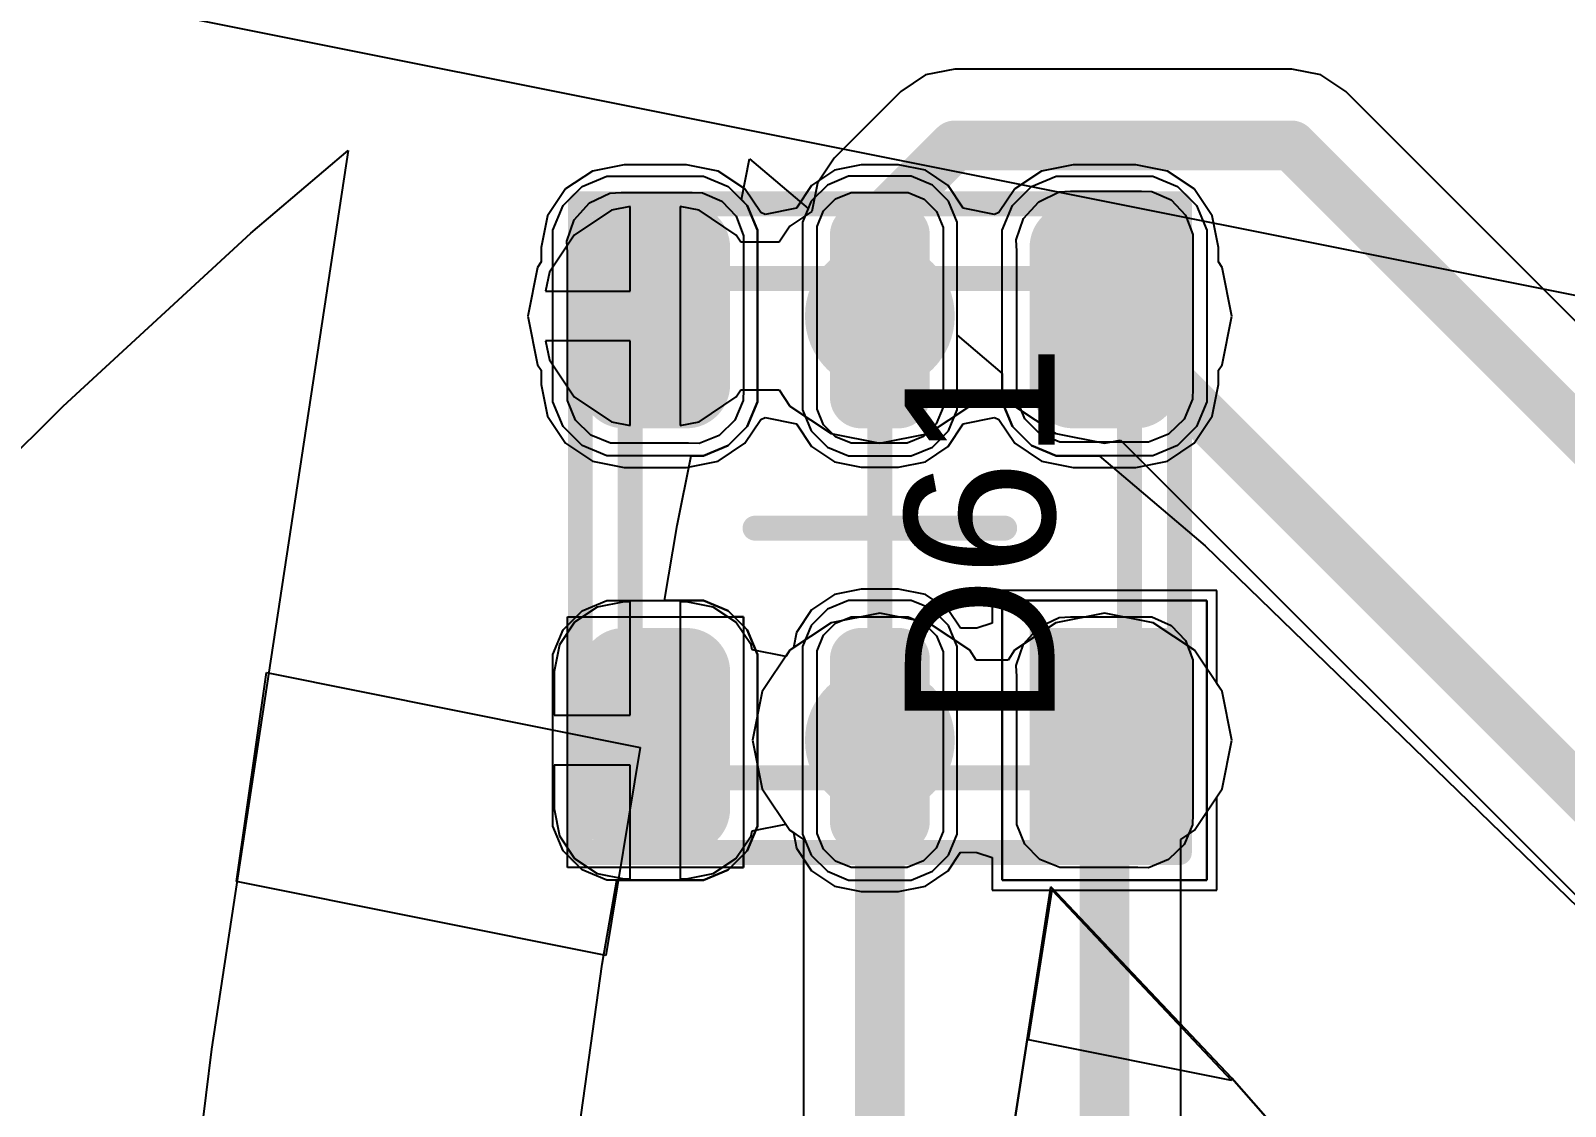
# Model space of a CAD drawing. Header units: inches. Extents: x -27 to 142, y -1 to 42.
# Drawn here: x 75.1 to 81.25, y 31.85 to 36.16 of the extents above; entities that cross this region are included whole.
import ezdxf

# ---------------------------------------------------------------- set-up
doc = ezdxf.new("R2010")
doc.units = ezdxf.units.IN
for name, color, linetype in [('Bottom Layer', 5, 'Continuous'), ('Mechanical 13', 56, 'Continuous'), ('Mechanical 15', 56, 'Continuous'), ('Top Layer', 1, 'Continuous'), ('Top Overlay', 2, 'Continuous'), ('Top Paste', 8, 'Continuous'), ('Top Solder', 216, 'Continuous'), ('Via Holes', 16, 'Continuous')]:
    doc.layers.add(name, color=color, linetype=linetype)
doc.styles.add('Arial', font='', dxfattribs={"height": 0.2})
doc.styles.get('Arial').set_extended_font_data('Arial')

# ---------------------------------------------------------------- blocks, each defined once
blk = doc.blocks.new('APA_RGB_LED_2020_833')
at = {"layer": 'Top Layer'}
h = blk.add_hatch(color=1, dxfattribs=at)
edge = h.paths.add_edge_path()
edge.add_arc((-1.125, 1.025), 0.125, 90, 180)
edge.add_line((-1.25, 1.025), (-1.25, 0.775))
edge.add_arc((-1.125, 0.775), 0.125, 180, 270)
edge.add_line((-1.125, 0.65), (-0.575, 0.65))
edge.add_arc((-0.575, 0.775), 0.125, 270, 360)
edge.add_line((-0.45, 0.775), (-0.45, 1.025))
edge.add_arc((-0.575, 1.025), 0.125, 0, 90)
edge.add_line((-0.575, 1.15), (-1.125, 1.15))
h = blk.add_hatch(color=1, dxfattribs=at)
edge = h.paths.add_edge_path()
edge.add_arc((0.575, 1.025), 0.125, 90, 180)
edge.add_line((0.45, 1.025), (0.45, 0.775))
edge.add_arc((0.575, 0.775), 0.125, 180, 270)
edge.add_line((0.575, 0.65), (1.125, 0.65))
edge.add_arc((1.125, 0.775), 0.125, 270, 360)
edge.add_line((1.25, 0.775), (1.25, 1.025))
edge.add_arc((1.125, 1.025), 0.125, 0, 90)
edge.add_line((1.125, 1.15), (0.575, 1.15))
h = blk.add_hatch(color=1, dxfattribs=at)
edge = h.paths.add_edge_path()
edge.add_arc((-1.175, 0.075), 0.075, 90, 180)
edge.add_line((-1.25, 0.075), (-1.25, -0.075))
edge.add_arc((-1.175, -0.075), 0.075, 180, 270)
edge.add_line((-1.175, -0.15), (-0.525, -0.15))
edge.add_arc((-0.525, -0.075), 0.075, 270, 360)
edge.add_line((-0.45, -0.075), (-0.45, 0.075))
edge.add_arc((-0.525, 0.075), 0.075, 0, 90)
edge.add_line((-0.525, 0.15), (-1.175, 0.15))
h = blk.add_hatch(color=1, dxfattribs=at)
edge = h.paths.add_edge_path()
edge.add_arc((0.525, 0.075), 0.075, 90, 180)
edge.add_line((0.45, 0.075), (0.45, -0.075))
edge.add_arc((0.525, -0.075), 0.075, 180, 270)
edge.add_line((0.525, -0.15), (1.175, -0.15))
edge.add_arc((1.175, -0.075), 0.075, 270, 360)
edge.add_line((1.25, -0.075), (1.25, 0.075))
edge.add_arc((1.175, 0.075), 0.075, 0, 90)
edge.add_line((1.175, 0.15), (0.525, 0.15))
blk.add_hatch(color=1, dxfattribs=at).paths.add_polyline_path([(-1.25, -0.65), (-0.45, -0.65), (-0.45, -1.15), (-1.25, -1.15)])
h = blk.add_hatch(color=1, dxfattribs=at)
edge = h.paths.add_edge_path()
edge.add_arc((0.575, -0.775), 0.125, 90, 180)
edge.add_line((0.45, -0.775), (0.45, -1.025))
edge.add_arc((0.575, -1.025), 0.125, 180, 270)
edge.add_line((0.575, -1.15), (1.125, -1.15))
edge.add_arc((1.125, -1.025), 0.125, 270, 360)
edge.add_line((1.25, -1.025), (1.25, -0.775))
edge.add_arc((1.125, -0.775), 0.125, 0, 90)
edge.add_line((1.125, -0.65), (0.575, -0.65))
at = {"layer": 'Top Paste'}
h = blk.add_hatch(color=8, dxfattribs=at)
edge = h.paths.add_edge_path()
edge.add_arc((-1.125, 1.025), 0.125, 90, 180)
edge.add_line((-1.25, 1.025), (-1.25, 0.775))
edge.add_arc((-1.125, 0.775), 0.125, 180, 270)
edge.add_line((-1.125, 0.65), (-0.575, 0.65))
edge.add_arc((-0.575, 0.775), 0.125, 270, 360)
edge.add_line((-0.45, 0.775), (-0.45, 1.025))
edge.add_arc((-0.575, 1.025), 0.125, 0, 90)
edge.add_line((-0.575, 1.15), (-1.125, 1.15))
h = blk.add_hatch(color=8, dxfattribs=at)
edge = h.paths.add_edge_path()
edge.add_arc((0.575, 1.025), 0.125, 90, 180)
edge.add_line((0.45, 1.025), (0.45, 0.775))
edge.add_arc((0.575, 0.775), 0.125, 180, 270)
edge.add_line((0.575, 0.65), (1.125, 0.65))
edge.add_arc((1.125, 0.775), 0.125, 270, 360)
edge.add_line((1.25, 0.775), (1.25, 1.025))
edge.add_arc((1.125, 1.025), 0.125, 0, 90)
edge.add_line((1.125, 1.15), (0.575, 1.15))
h = blk.add_hatch(color=8, dxfattribs=at)
edge = h.paths.add_edge_path()
edge.add_arc((-1.175, 0.075), 0.075, 90, 180)
edge.add_line((-1.25, 0.075), (-1.25, -0.075))
edge.add_arc((-1.175, -0.075), 0.075, 180, 270)
edge.add_line((-1.175, -0.15), (-0.525, -0.15))
edge.add_arc((-0.525, -0.075), 0.075, 270, 360)
edge.add_line((-0.45, -0.075), (-0.45, 0.075))
edge.add_arc((-0.525, 0.075), 0.075, 0, 90)
edge.add_line((-0.525, 0.15), (-1.175, 0.15))
h = blk.add_hatch(color=8, dxfattribs=at)
edge = h.paths.add_edge_path()
edge.add_arc((0.525, 0.075), 0.075, 90, 180)
edge.add_line((0.45, 0.075), (0.45, -0.075))
edge.add_arc((0.525, -0.075), 0.075, 180, 270)
edge.add_line((0.525, -0.15), (1.175, -0.15))
edge.add_arc((1.175, -0.075), 0.075, 270, 360)
edge.add_line((1.25, -0.075), (1.25, 0.075))
edge.add_arc((1.175, 0.075), 0.075, 0, 90)
edge.add_line((1.175, 0.15), (0.525, 0.15))
blk.add_hatch(color=8, dxfattribs=at).paths.add_polyline_path([(-1.25, -0.65), (-0.45, -0.65), (-0.45, -1.15), (-1.25, -1.15)])
h = blk.add_hatch(color=8, dxfattribs=at)
edge = h.paths.add_edge_path()
edge.add_arc((0.575, -0.775), 0.125, 90, 180)
edge.add_line((0.45, -0.775), (0.45, -1.025))
edge.add_arc((0.575, -1.025), 0.125, 180, 270)
edge.add_line((0.575, -1.15), (1.125, -1.15))
edge.add_arc((1.125, -1.025), 0.125, 270, 360)
edge.add_line((1.25, -1.025), (1.25, -0.775))
edge.add_arc((1.125, -0.775), 0.125, 0, 90)
edge.add_line((1.125, -0.65), (0.575, -0.65))
at = {"layer": 'Top Solder'}
h = blk.add_hatch(color=216, dxfattribs=at)
edge = h.paths.add_edge_path()
edge.add_arc((-1.125, 1.025), 0.175, 90, 180)
edge.add_line((-1.3, 1.025), (-1.3, 0.775))
edge.add_arc((-1.125, 0.775), 0.175, 180, 270)
edge.add_line((-1.125, 0.6), (-0.575, 0.6))
edge.add_arc((-0.575, 0.775), 0.175, 270, 360)
edge.add_line((-0.4, 0.775), (-0.4, 1.025))
edge.add_arc((-0.575, 1.025), 0.175, 0, 90)
edge.add_line((-0.575, 1.2), (-1.125, 1.2))
h = blk.add_hatch(color=216, dxfattribs=at)
edge = h.paths.add_edge_path()
edge.add_arc((0.575, 1.025), 0.175, 90, 180)
edge.add_line((0.4, 1.025), (0.4, 0.775))
edge.add_arc((0.575, 0.775), 0.175, 180, 270)
edge.add_line((0.575, 0.6), (1.125, 0.6))
edge.add_arc((1.125, 0.775), 0.175, 270, 360)
edge.add_line((1.3, 0.775), (1.3, 1.025))
edge.add_arc((1.125, 1.025), 0.175, 0, 90)
edge.add_line((1.125, 1.2), (0.575, 1.2))
h = blk.add_hatch(color=216, dxfattribs=at)
edge = h.paths.add_edge_path()
edge.add_arc((-1.175, 0.075), 0.125, 90, 180)
edge.add_line((-1.3, 0.075), (-1.3, -0.075))
edge.add_arc((-1.175, -0.075), 0.125, 180, 270)
edge.add_line((-1.175, -0.2), (-0.525, -0.2))
edge.add_arc((-0.525, -0.075), 0.125, 270, 360)
edge.add_line((-0.4, -0.075), (-0.4, 0.075))
edge.add_arc((-0.525, 0.075), 0.125, 0, 90)
edge.add_line((-0.525, 0.2), (-1.175, 0.2))
h = blk.add_hatch(color=216, dxfattribs=at)
edge = h.paths.add_edge_path()
edge.add_arc((0.525, 0.075), 0.125, 90, 180)
edge.add_line((0.4, 0.075), (0.4, -0.075))
edge.add_arc((0.525, -0.075), 0.125, 180, 270)
edge.add_line((0.525, -0.2), (1.175, -0.2))
edge.add_arc((1.175, -0.075), 0.125, 270, 360)
edge.add_line((1.3, -0.075), (1.3, 0.075))
edge.add_arc((1.175, 0.075), 0.125, 0, 90)
edge.add_line((1.175, 0.2), (0.525, 0.2))
blk.add_hatch(color=216, dxfattribs=at).paths.add_polyline_path([(-1.3, -0.6), (-0.4, -0.6), (-0.4, -1.2), (-1.3, -1.2)])
h = blk.add_hatch(color=216, dxfattribs=at)
edge = h.paths.add_edge_path()
edge.add_arc((0.575, -0.775), 0.175, 90, 180)
edge.add_line((0.4, -0.775), (0.4, -1.025))
edge.add_arc((0.575, -1.025), 0.175, 180, 270)
edge.add_line((0.575, -1.2), (1.125, -1.2))
edge.add_arc((1.125, -1.025), 0.175, 270, 360)
edge.add_line((1.3, -1.025), (1.3, -0.775))
edge.add_arc((1.125, -0.775), 0.175, 0, 90)
edge.add_line((1.125, -0.6), (0.575, -0.6))
at = {"layer": 'Mechanical 13'}
for points in [[(-1, 1, 0.1, 0.1, 0), (1, 1, 0.1, 0.1, 0)], [(-1, 1, 0.1, 0.1, 0), (-1, -1, 0.1, 0.1, 0)], [(1, 1, 0.1, 0.1, 0), (1, -1, 0.1, 0.1, 0)], [(-1, -1, 0.1, 0.1, 0), (1, -1, 0.1, 0.1, 0)]]:
    blk.add_lwpolyline(points, format="xyseb", dxfattribs=at)
for points in [[(-1.025, 1, 0.05, 0.05, 1), (-0.975, 1, 0.05, 0.05, 1)], [(-1.025, 1, 0.05, 0.05, 1), (-0.975, 1, 0.05, 0.05, 1)], [(0.975, 1, 0.05, 0.05, 1), (1.025, 1, 0.05, 0.05, 1)], [(0.975, 1, 0.05, 0.05, 1), (1.025, 1, 0.05, 0.05, 1)], [(-1.025, -1, 0.05, 0.05, 1), (-0.975, -1, 0.05, 0.05, 1)], [(-1.025, -1, 0.05, 0.05, 1), (-0.975, -1, 0.05, 0.05, 1)], [(0.975, -1, 0.05, 0.05, 1), (1.025, -1, 0.05, 0.05, 1)], [(0.975, -1, 0.05, 0.05, 1), (1.025, -1, 0.05, 0.05, 1)]]:
    blk.add_lwpolyline(points, format="xyseb", close=True, dxfattribs=at)
at = {"layer": 'Mechanical 15'}
for points in [[(-1.3, 1.2, 0.1, 0.1, 0), (-1.3, -1.2, 0.1, 0.1, 0)], [(-1.3, 1.2, 0.1, 0.1, 0), (1.3, 1.2, 0.1, 0.1, 0)], [(1.3, 1.2, 0.1, 0.1, 0), (1.3, -1.2, 0.1, 0.1, 0)], [(0, 0.5, 0.1, 0.1, 0), (0, -0.5, 0.1, 0.1, 0)], [(-0.5, 0, 0.1, 0.1, 0), (0.5, 0, 0.1, 0.1, 0)], [(-1.3, -1.2, 0.1, 0.1, 0), (1.3, -1.2, 0.1, 0.1, 0)]]:
    blk.add_lwpolyline(points, format="xyseb", dxfattribs=at)
for points in [[(-1.325, 1.2, 0.05, 0.05, 1), (-1.275, 1.2, 0.05, 0.05, 1)], [(-1.325, 1.2, 0.05, 0.05, 1), (-1.275, 1.2, 0.05, 0.05, 1)], [(1.275, 1.2, 0.05, 0.05, 1), (1.325, 1.2, 0.05, 0.05, 1)], [(1.275, 1.2, 0.05, 0.05, 1), (1.325, 1.2, 0.05, 0.05, 1)], [(-0.025, 0.5, 0.05, 0.05, 1), (0.025, 0.5, 0.05, 0.05, 1)], [(-0.525, 0, 0.05, 0.05, 1), (-0.475, 0, 0.05, 0.05, 1)], [(0.475, 0, 0.05, 0.05, 1), (0.525, 0, 0.05, 0.05, 1)], [(-0.025, -0.5, 0.05, 0.05, 1), (0.025, -0.5, 0.05, 0.05, 1)], [(-1.325, -1.2, 0.05, 0.05, 1), (-1.275, -1.2, 0.05, 0.05, 1)], [(-1.325, -1.2, 0.05, 0.05, 1), (-1.275, -1.2, 0.05, 0.05, 1)], [(1.275, -1.2, 0.05, 0.05, 1), (1.325, -1.2, 0.05, 0.05, 1)], [(1.275, -1.2, 0.05, 0.05, 1), (1.325, -1.2, 0.05, 0.05, 1)]]:
    blk.add_lwpolyline(points, format="xyseb", close=True, dxfattribs=at)
at = {"layer": 'Top Overlay'}
for p, q in [((-1.2929, 1.2689), (-1.1937, 1.31)), ((-1.1937, 1.31), (-1.14, 1.31)), ((-1.14, 1.31), (-1.14, 1.31)), ((-1.14, 1.31), (-0.56, 1.31)), ((-0.56, 1.31), (-0.5063, 1.31)), ((-0.5063, 1.31), (-0.4071, 1.2689)), ((0.4071, 1.2689), (0.5063, 1.31)), ((0.5063, 1.31), (0.56, 1.31)), ((0.56, 1.31), (0.56, 1.31)), ((0.56, 1.31), (1.14, 1.31)), ((1.14, 1.31), (1.1937, 1.31)), ((1.1937, 1.31), (1.2929, 1.2689)), ((-1.3689, 1.1929), (-1.2929, 1.2689)), ((-0.4071, 1.2689), (-0.3311, 1.1929)), ((0.3311, 1.1929), (0.4071, 1.2689)), ((1.2929, 1.2689), (1.3689, 1.1929)), ((-1.41, 1.0937), (-1.3689, 1.1929)), ((-0.3311, 1.1929), (-0.29, 1.0937)), ((0.29, 1.0937), (0.3311, 1.1929)), ((1.3689, 1.1929), (1.41, 1.0937)), ((-1.41, 1.04), (-1.41, 1.0937)), ((-0.29, 1.0937), (-0.29, 1.04)), ((0.29, 1.04), (0.29, 1.0937)), ((1.41, 1.0937), (1.41, 1.04)), ((-1.41, 0.76), (-1.41, 1.04)), ((-0.29, 1.04), (-0.29, 1.04)), ((-0.29, 1.04), (-0.29, 0.76)), ((0.29, 0.76), (0.29, 1.04)), ((1.41, 1.04), (1.41, 1.04)), ((1.41, 1.04), (1.41, 0.76)), ((-1.41, 0.76), (-1.41, 0.76)), ((-1.41, 0.7063), (-1.41, 0.76)), ((-0.29, 0.76), (-0.29, 0.7063)), ((0.29, 0.76), (0.29, 0.76)), ((0.29, 0.7063), (0.29, 0.76)), ((1.41, 0.76), (1.41, 0.7063)), ((-1.3689, 0.6071), (-1.41, 0.7063)), ((-0.29, 0.7063), (-0.3311, 0.6071)), ((0.3311, 0.6071), (0.29, 0.7063)), ((1.41, 0.7063), (1.3689, 0.6071)), ((-1.2929, 0.5311), (-1.3689, 0.6071)), ((-0.3311, 0.6071), (-0.4071, 0.5311)), ((0.4071, 0.5311), (0.3311, 0.6071)), ((1.3689, 0.6071), (1.2929, 0.5311)), ((-1.1937, 0.49), (-1.2929, 0.5311)), ((-0.4071, 0.5311), (-0.5063, 0.49)), ((0.5063, 0.49), (0.4071, 0.5311)), ((1.2929, 0.5311), (1.1937, 0.49)), ((-1.14, 0.49), (-1.1937, 0.49)), ((-0.56, 0.49), (-1.14, 0.49)), ((-0.5063, 0.49), (-0.56, 0.49)), ((-0.56, 0.49), (-0.56, 0.49)), ((0.56, 0.49), (0.5063, 0.49)), ((1.14, 0.49), (0.56, 0.49)), ((1.1937, 0.49), (1.14, 0.49)), ((1.14, 0.49), (1.14, 0.49)), ((-1.2258, 0.31), (-1.3103, 0.275)), ((-1.18, 0.31), (-1.2258, 0.31)), ((-0.52, 0.31), (-1.18, 0.31)), ((-0.4743, 0.31), (-0.52, 0.31)), ((-0.52, 0.31), (-0.52, 0.31)), ((-0.3897, 0.275), (-0.4743, 0.31)), ((0.4742, 0.31), (0.3897, 0.275)), ((0.52, 0.31), (0.4742, 0.31)), ((1.18, 0.31), (0.52, 0.31)), ((1.2258, 0.31), (1.18, 0.31)), ((1.18, 0.31), (1.18, 0.31)), ((1.3103, 0.275), (1.2258, 0.31)), ((-1.3103, 0.275), (-1.375, 0.2103)), ((-0.325, 0.2103), (-0.3897, 0.275)), ((0.3897, 0.275), (0.325, 0.2103)), ((1.375, 0.2103), (1.3103, 0.275)), ((-1.375, 0.2103), (-1.41, 0.1258)), ((-0.29, 0.1258), (-0.325, 0.2103)), ((0.325, 0.2103), (0.29, 0.1258)), ((1.41, 0.1258), (1.375, 0.2103)), ((-1.41, 0.1258), (-1.41, 0.08)), ((-0.29, 0.08), (-0.29, 0.1258)), ((0.29, 0.1258), (0.29, 0.08)), ((1.41, 0.08), (1.41, 0.1258)), ((-1.41, 0.08), (-1.41, -0.08)), ((-1.41, 0.08), (-1.41, 0.08)), ((-0.29, -0.08), (-0.29, 0.08)), ((0.29, 0.08), (0.29, -0.08)), ((0.29, 0.08), (0.29, 0.08)), ((1.41, -0.08), (1.41, 0.08)), ((-1.41, -0.08), (-1.41, -0.1257)), ((-0.29, -0.1257), (-0.29, -0.08)), ((-0.29, -0.08), (-0.29, -0.08)), ((0.29, -0.08), (0.29, -0.1257)), ((1.41, -0.1257), (1.41, -0.08)), ((1.41, -0.08), (1.41, -0.08)), ((-1.41, -0.1257), (-1.375, -0.2103)), ((-0.325, -0.2103), (-0.29, -0.1257)), ((0.29, -0.1257), (0.325, -0.2103)), ((1.375, -0.2103), (1.41, -0.1257)), ((-1.375, -0.2103), (-1.3103, -0.275)), ((-0.3897, -0.275), (-0.325, -0.2103)), ((0.325, -0.2103), (0.3897, -0.275)), ((1.3103, -0.275), (1.375, -0.2103)), ((-1.3103, -0.275), (-1.2258, -0.31)), ((-0.4743, -0.31), (-0.3897, -0.275)), ((0.3897, -0.275), (0.4742, -0.31)), ((1.2258, -0.31), (1.3103, -0.275)), ((-1.2258, -0.31), (-1.18, -0.31)), ((-1.18, -0.31), (-1.18, -0.31)), ((-1.18, -0.31), (-0.52, -0.31)), ((-0.52, -0.31), (-0.4743, -0.31)), ((0.4742, -0.31), (0.52, -0.31)), ((0.52, -0.31), (0.52, -0.31)), ((0.52, -0.31), (1.18, -0.31)), ((1.18, -0.31), (1.2258, -0.31)), ((-1.41, -1.31), (-1.41, -0.49)), ((-1.41, -0.49), (-0.29, -0.49)), ((-0.29, -0.49), (-0.29, -1.31)), ((0.4071, -0.5311), (0.5063, -0.49)), ((0.5063, -0.49), (0.56, -0.49)), ((0.56, -0.49), (0.56, -0.49)), ((0.56, -0.49), (1.14, -0.49)), ((1.14, -0.49), (1.1937, -0.49)), ((1.1937, -0.49), (1.2929, -0.5311)), ((0.3311, -0.6071), (0.4071, -0.5311)), ((1.2929, -0.5311), (1.3689, -0.6071)), ((0.29, -0.7063), (0.3311, -0.6071)), ((1.3689, -0.6071), (1.41, -0.7063)), ((0.29, -0.76), (0.29, -0.7063)), ((1.41, -0.7063), (1.41, -0.76)), ((0.29, -1.04), (0.29, -0.76)), ((1.41, -0.76), (1.41, -0.76)), ((1.41, -0.76), (1.41, -1.04)), ((0.29, -1.04), (0.29, -1.04)), ((0.29, -1.0937), (0.29, -1.04)), ((1.41, -1.04), (1.41, -1.0937)), ((0.3311, -1.1929), (0.29, -1.0937)), ((1.41, -1.0937), (1.3689, -1.1929)), ((0.4071, -1.2689), (0.3311, -1.1929)), ((1.3689, -1.1929), (1.2929, -1.2689)), ((0.5063, -1.31), (0.4071, -1.2689)), ((1.2929, -1.2689), (1.1937, -1.31)), ((-0.29, -1.31), (-1.41, -1.31)), ((0.56, -1.31), (0.5063, -1.31)), ((1.14, -1.31), (0.56, -1.31)), ((1.1937, -1.31), (1.14, -1.31)), ((1.14, -1.31), (1.14, -1.31))]:
    blk.add_line(p, q, dxfattribs=at)
at = {"layer": 'Mechanical 15', "style": 'Arial'}
blk.add_text('D61', height=0.6, dxfattribs=at).set_placement((-0.8, -0.7))

msp = doc.modelspace()

# ---------------------------------------------------------------- hatches: boundary and pattern name
at = {"layer": 'Bottom Layer'}
h = msp.add_hatch(color=5, dxfattribs=at)
edge = h.paths.add_edge_path()
edge.add_arc((77.6, 35.0167), 0.3, 0, 360)
h = msp.add_hatch(color=5, dxfattribs=at)
edge = h.paths.add_edge_path()
edge.add_arc((78.5, 35.0167), 0.3, 0, 360)
h = msp.add_hatch(color=5, dxfattribs=at)
edge = h.paths.add_edge_path()
edge.add_arc((79.4, 35.0167), 0.3, 0, 360)
h = msp.add_hatch(color=5, dxfattribs=at)
edge = h.paths.add_edge_path()
edge.add_arc((78.5, 33.3167), 0.3, 0, 360)
h = msp.add_hatch(color=5, dxfattribs=at)
edge = h.paths.add_edge_path()
edge.add_arc((79.4, 33.3167), 0.3, 0, 360)
at = {"layer": 'Top Layer'}
h = msp.add_hatch(color=1, dxfattribs=at)
edge = h.paths.add_edge_path()
edge.add_arc((77.6, 35.0167), 0.3, 0, 360)
h = msp.add_hatch(color=1, dxfattribs=at)
edge = h.paths.add_edge_path()
edge.add_arc((78.5, 35.0167), 0.3, 0, 360)
h = msp.add_hatch(color=1, dxfattribs=at)
edge = h.paths.add_edge_path()
edge.add_arc((79.4, 35.0167), 0.3, 0, 360)
h = msp.add_hatch(color=1, dxfattribs=at)
edge = h.paths.add_edge_path()
edge.add_arc((78.5, 33.3167), 0.3, 0, 360)
h = msp.add_hatch(color=1, dxfattribs=at)
edge = h.paths.add_edge_path()
edge.add_arc((79.4, 33.3167), 0.3, 0, 360)
at = {"layer": 'Via Holes'}
h = msp.add_hatch(color=7, dxfattribs=at)
edge = h.paths.add_edge_path()
edge.add_arc((77.6, 35.0167), 0.15, 0, 360)
h = msp.add_hatch(color=7, dxfattribs=at)
edge = h.paths.add_edge_path()
edge.add_arc((78.5, 35.0167), 0.15, 0, 360)
h = msp.add_hatch(color=7, dxfattribs=at)
edge = h.paths.add_edge_path()
edge.add_arc((79.4, 35.0167), 0.15, 0, 360)
h = msp.add_hatch(color=7, dxfattribs=at)
edge = h.paths.add_edge_path()
edge.add_arc((78.5, 33.3167), 0.15, 0, 360)
h = msp.add_hatch(color=7, dxfattribs=at)
edge = h.paths.add_edge_path()
edge.add_arc((79.4, 33.3167), 0.15, 0, 360)

# ---------------------------------------------------------------- linework, layer by layer
at = {"layer": 'Bottom Layer'}
for p, q in [((78.6829, 35.9826), (78.5837, 35.9163)), ((78.8, 36.0059), (78.6829, 35.9826)), ((80.15, 36.0059), (78.8, 36.0059)), ((80.2671, 35.9826), (80.15, 36.0059)), ((80.15, 36.0059), (80.15, 36.0059)), ((80.3663, 35.9163), (80.2671, 35.9826)), ((78.5837, 35.9163), (78.3163, 35.6489)), ((78.5837, 35.9163), (78.5837, 35.9163)), ((83.2163, 33.0663), (80.3663, 35.9163)), ((78.3163, 35.6489), (78.25, 35.5497)), ((78.25, 35.5497), (78.2274, 35.4359)), ((77.4244, 35.4406), (77.2756, 35.3411)), ((77.5, 35.4556), (77.4244, 35.4406)), ((77.5, 35.1167), (77.5, 35.4556)), ((77.7756, 35.4406), (77.7, 35.4556)), ((77.7, 35.4556), (77.7, 35.0167)), ((77.9244, 35.3411), (77.7756, 35.4406)), ((78.2274, 35.4359), (78.1395, 35.3772)), ((78.1395, 35.3772), (78.0963, 35.3125)), ((77.2756, 35.3411), (77.1761, 35.1923)), ((77.9436, 35.3125), (77.9244, 35.3411)), ((78.0963, 35.3125), (77.9436, 35.3125)), ((77.1761, 35.1923), (77.1611, 35.1167)), ((77.1611, 35.1167), (77.5, 35.1167)), ((77.7, 35.0167), (77.7, 34.5778)), ((77.5, 34.9167), (77.1611, 34.9167)), ((77.1611, 34.9167), (77.1761, 34.8411)), ((77.5, 34.5778), (77.5, 34.9167)), ((77.1761, 34.8411), (77.2756, 34.6923)), ((77.2756, 34.6923), (77.4244, 34.5928)), ((77.7756, 34.5928), (77.9244, 34.6923)), ((77.9244, 34.6923), (77.9436, 34.7209)), ((77.9436, 34.7209), (78.0963, 34.7209)), ((78.0963, 34.7209), (78.1395, 34.6562)), ((78.8605, 34.6562), (78.8865, 34.6952)), ((78.8865, 34.6952), (79.0135, 34.6952)), ((79.0135, 34.6952), (79.0395, 34.6562)), ((78.1395, 34.6562), (78.3049, 34.5457)), ((78.6951, 34.5457), (78.8605, 34.6562)), ((79.0395, 34.6562), (79.2049, 34.5457)), ((77.4244, 34.5928), (77.5, 34.5778)), ((77.7, 34.5778), (77.7756, 34.5928)), ((78.3049, 34.5457), (78.5, 34.5069)), ((78.5, 34.5069), (78.6951, 34.5457)), ((79.2049, 34.5457), (79.4, 34.5069)), ((79.4, 34.5069), (79.4644, 34.5197)), ((79.4644, 34.5197), (81.7941, 32.19)), ((78.5, 33.8265), (78.3049, 33.7877)), ((78.6951, 33.7877), (78.5, 33.8265)), ((79.4, 33.8265), (79.2049, 33.7877)), ((79.5951, 33.7877), (79.4, 33.8265)), ((78.3049, 33.7877), (78.1395, 33.6772)), ((78.8605, 33.6772), (78.6951, 33.7877)), ((79.2049, 33.7877), (79.0395, 33.6772)), ((79.7605, 33.6772), (79.5951, 33.7877)), ((78.1395, 33.6772), (78.029, 33.5118)), ((78.8865, 33.6382), (78.8605, 33.6772)), ((79.0135, 33.6382), (78.8865, 33.6382)), ((79.0395, 33.6772), (79.0135, 33.6382)), ((79.871, 33.5118), (79.7605, 33.6772)), ((78.029, 33.5118), (77.9902, 33.3167)), ((79.9098, 33.3167), (79.871, 33.5118)), ((77.9902, 33.3167), (78.029, 33.1216)), ((79.871, 33.1216), (79.9098, 33.3167)), ((78.029, 33.1216), (78.1395, 32.9562)), ((79.7605, 32.9562), (79.871, 33.1216)), ((78.1395, 32.9562), (78.1941, 32.9197)), ((79.7059, 32.9197), (79.7605, 32.9562)), ((78.1941, 32.9197), (78.1941, 28.65)), ((79.7059, 28.7267), (79.7059, 32.9197))]:
    msp.add_line(p, q, dxfattribs=at)
for points in [[(78.5326, 35.4326, 0.2, 0.2, 0), (78.8, 35.7, 0.2, 0.2, 0)], [(78.8, 35.7, 0.2, 0.2, 0), (80.15, 35.7, 0.2, 0.2, 0)], [(80.15, 35.7, 0.2, 0.2, 0), (83, 32.85, 0.2, 0.2, 0)], [(78.5326, 35.0493, 0.2, 0.2, 0), (78.5326, 35.4326, 0.2, 0.2, 0)], [(78.5, 35.0167, 0.2, 0.2, 0), (78.5326, 35.0493, 0.2, 0.2, 0)], [(79.4, 35.0167, 0.2, 0.2, 0), (82.1, 32.3167, 0.2, 0.2, 0)], [(78.5, 28.65, 0.2, 0.2, 0), (78.5, 33.3167, 0.2, 0.2, 0)], [(79.4, 28.6, 0.2, 0.2, 0), (79.4, 33.3167, 0.2, 0.2, 0)]]:
    msp.add_lwpolyline(points, format="xyseb", dxfattribs=at)
for points in [[(78.75, 35.7, 0.1, 0.1, 1), (78.85, 35.7, 0.1, 0.1, 1)], [(78.75, 35.7, 0.1, 0.1, 1), (78.85, 35.7, 0.1, 0.1, 1)], [(80.1, 35.7, 0.1, 0.1, 1), (80.2, 35.7, 0.1, 0.1, 1)], [(80.1, 35.7, 0.1, 0.1, 1), (80.2, 35.7, 0.1, 0.1, 1)], [(78.4826, 35.4326, 0.1, 0.1, 1), (78.5826, 35.4326, 0.1, 0.1, 1)], [(78.4826, 35.4326, 0.1, 0.1, 1), (78.5826, 35.4326, 0.1, 0.1, 1)], [(78.45, 35.0167, 0.1, 0.1, 1), (78.55, 35.0167, 0.1, 0.1, 1)], [(78.4826, 35.0493, 0.1, 0.1, 1), (78.5826, 35.0493, 0.1, 0.1, 1)], [(78.4826, 35.0493, 0.1, 0.1, 1), (78.5826, 35.0493, 0.1, 0.1, 1)], [(79.35, 35.0167, 0.1, 0.1, 1), (79.45, 35.0167, 0.1, 0.1, 1)], [(78.45, 33.3167, 0.1, 0.1, 1), (78.55, 33.3167, 0.1, 0.1, 1)], [(79.35, 33.3167, 0.1, 0.1, 1), (79.45, 33.3167, 0.1, 0.1, 1)]]:
    msp.add_lwpolyline(points, format="xyseb", close=True, dxfattribs=at)
at = {"layer": 'Top Layer'}
for p, q in [((77.475, 35.6231), (77.3482, 35.5978)), ((77.725, 35.6231), (77.475, 35.6231)), ((77.8518, 35.5978), (77.725, 35.6231)), ((78.3177, 35.6007), (78.2267, 35.54)), ((78.425, 35.6221), (78.3177, 35.6007)), ((78.575, 35.6221), (78.425, 35.6221)), ((78.6823, 35.6007), (78.575, 35.6221)), ((78.7733, 35.54), (78.6823, 35.6007)), ((79.275, 35.6231), (79.1482, 35.5978)), ((79.525, 35.6231), (79.275, 35.6231)), ((79.6518, 35.5978), (79.525, 35.6231)), ((77.3482, 35.5978), (77.2407, 35.526)), ((77.9593, 35.526), (77.8518, 35.5978)), ((78.2267, 35.54), (78.166, 35.449)), ((78.834, 35.449), (78.7733, 35.54)), ((79.1482, 35.5978), (79.0407, 35.526)), ((79.7593, 35.526), (79.6518, 35.5978)), ((77.2407, 35.526), (77.1689, 35.4185)), ((78.0228, 35.431), (77.9593, 35.526)), ((79.0407, 35.526), (78.9772, 35.431)), ((79.8311, 35.4185), (79.7593, 35.526)), ((77.1689, 35.4185), (77.1436, 35.2917)), ((78.0401, 35.423), (78.0228, 35.431)), ((78.166, 35.449), (78.0401, 35.423)), ((78.9599, 35.423), (78.834, 35.449)), ((78.9772, 35.431), (78.9599, 35.423)), ((79.8564, 35.2917), (79.8311, 35.4185)), ((77.1436, 35.2917), (77.1436, 35.2337)), ((79.8564, 35.2337), (79.8564, 35.2917)), ((77.1436, 35.2337), (77.129, 35.2118)), ((79.871, 35.2118), (79.8564, 35.2337)), ((77.129, 35.2118), (77.0902, 35.0167)), ((79.9098, 35.0167), (79.871, 35.2118)), ((77.0902, 35.0167), (77.129, 34.8216)), ((79.871, 34.8216), (79.9098, 35.0167)), ((77.129, 34.8216), (77.1436, 34.7997)), ((77.1436, 34.7997), (77.1436, 34.7417)), ((79.8564, 34.7997), (79.871, 34.8216)), ((79.8564, 34.7417), (79.8564, 34.7997)), ((77.1436, 34.7417), (77.1689, 34.6149)), ((79.8311, 34.6149), (79.8564, 34.7417)), ((77.1689, 34.6149), (77.2407, 34.5074)), ((79.7593, 34.5074), (79.8311, 34.6149)), ((77.9593, 34.5074), (78.0228, 34.6024)), ((78.0228, 34.6024), (78.0401, 34.6104)), ((78.0401, 34.6104), (78.166, 34.5844)), ((78.166, 34.5844), (78.2267, 34.4934)), ((78.7733, 34.4934), (78.834, 34.5844)), ((78.834, 34.5844), (78.9599, 34.6104)), ((78.9599, 34.6104), (78.9772, 34.6024)), ((78.9772, 34.6024), (79.0407, 34.5074)), ((77.2407, 34.5074), (77.3482, 34.4356)), ((77.8518, 34.4356), (77.9593, 34.5074)), ((78.2267, 34.4934), (78.3177, 34.4327)), ((78.6823, 34.4327), (78.7733, 34.4934)), ((79.0407, 34.5074), (79.1482, 34.4356)), ((79.6518, 34.4356), (79.7593, 34.5074)), ((77.3482, 34.4356), (77.475, 34.4103)), ((77.725, 34.4103), (77.8518, 34.4356)), ((78.3177, 34.4327), (78.425, 34.4113)), ((78.575, 34.4113), (78.6823, 34.4327)), ((79.1482, 34.4356), (79.275, 34.4103)), ((79.525, 34.4103), (79.6518, 34.4356)), ((77.475, 34.4103), (77.725, 34.4103)), ((78.425, 34.4113), (78.575, 34.4113)), ((79.275, 34.4103), (79.525, 34.4103)), ((78.3177, 33.9007), (78.2267, 33.84)), ((78.425, 33.9221), (78.3177, 33.9007)), ((78.575, 33.9221), (78.425, 33.9221)), ((78.6823, 33.9007), (78.575, 33.9221)), ((78.7733, 33.84), (78.6823, 33.9007)), ((79.85, 33.9167), (78.95, 33.9167)), ((78.95, 33.9167), (78.95, 33.7866)), ((79.85, 33.5432), (79.85, 33.9167)), ((77.3677, 33.8507), (77.2767, 33.79)), ((77.475, 33.8721), (77.3677, 33.8507)), ((77.5, 33.8721), (77.475, 33.8721)), ((77.5, 33.4167), (77.5, 33.8721)), ((77.725, 33.8721), (77.7, 33.8721)), ((77.7, 33.8721), (77.7, 33.3167)), ((77.8323, 33.8507), (77.725, 33.8721)), ((77.9233, 33.79), (77.8323, 33.8507)), ((78.2267, 33.84), (78.166, 33.749)), ((78.823, 33.7655), (78.7733, 33.84)), ((77.2767, 33.79), (77.216, 33.699)), ((77.984, 33.699), (77.9233, 33.79)), ((78.888, 33.7665), (78.823, 33.7655)), ((78.95, 33.7866), (78.888, 33.7665)), ((77.216, 33.699), (77.1946, 33.5917)), ((77.988, 33.679), (77.984, 33.699)), ((78.166, 33.749), (78.1535, 33.6865)), ((78.1228, 33.6522), (77.988, 33.679)), ((78.1395, 33.6772), (78.1228, 33.6522)), ((78.1535, 33.6865), (78.1395, 33.6772)), ((77.1946, 33.5917), (77.1946, 33.4167)), ((79.871, 33.5118), (79.85, 33.5432)), ((79.9098, 33.3167), (79.871, 33.5118)), ((77.1946, 33.4167), (77.5, 33.4167)), ((77.7, 33.3167), (77.7, 32.7613)), ((79.871, 33.1216), (79.9098, 33.3167)), ((77.5, 33.2167), (77.1946, 33.2167)), ((77.1946, 33.2167), (77.1946, 33.0417)), ((77.5, 32.7613), (77.5, 33.2167)), ((79.85, 33.0902), (79.871, 33.1216)), ((79.85, 32.7167), (79.85, 33.0902)), ((77.1946, 33.0417), (77.216, 32.9344)), ((77.984, 32.9344), (77.988, 32.9544)), ((77.988, 32.9544), (78.1228, 32.9812)), ((78.1228, 32.9812), (78.1395, 32.9562)), ((78.1395, 32.9562), (78.1535, 32.9469)), ((77.216, 32.9344), (77.2767, 32.8434)), ((77.9233, 32.8434), (77.984, 32.9344)), ((78.1535, 32.9469), (78.166, 32.8844)), ((77.2767, 32.8434), (77.3677, 32.7827)), ((77.8323, 32.7827), (77.9233, 32.8434)), ((78.166, 32.8844), (78.2267, 32.7934)), ((78.7733, 32.7934), (78.823, 32.8679)), ((78.823, 32.8679), (78.888, 32.8669)), ((78.888, 32.8669), (78.95, 32.8468)), ((78.95, 32.8468), (78.95, 32.7167)), ((77.3677, 32.7827), (77.475, 32.7613)), ((77.725, 32.7613), (77.8323, 32.7827)), ((78.2267, 32.7934), (78.3177, 32.7327)), ((78.6823, 32.7327), (78.7733, 32.7934)), ((77.475, 32.7613), (77.5, 32.7613)), ((77.7, 32.7613), (77.725, 32.7613)), ((78.3177, 32.7327), (78.425, 32.7113)), ((78.425, 32.7113), (78.575, 32.7113)), ((78.575, 32.7113), (78.6823, 32.7327)), ((78.95, 32.7167), (79.85, 32.7167))]:
    msp.add_line(p, q, dxfattribs=at)
msp.add_lwpolyline([(78.5, 33.3167, 0.2, 0.2, 0), (78.5, 33.6, 0.2, 0.2, 0)], format="xyseb", dxfattribs=at)
for points in [[(78.45, 33.6, 0.1, 0.1, 1), (78.55, 33.6, 0.1, 0.1, 1)], [(78.45, 33.3167, 0.1, 0.1, 1), (78.55, 33.3167, 0.1, 0.1, 1)]]:
    msp.add_lwpolyline(points, format="xyseb", close=True, dxfattribs=at)
at = {"layer": 'Top Overlay'}
for p, q in [((76.3699, 35.68), (75.8219, 32.0796)), ((75.9805, 35.3487), (76.3699, 35.68)), ((76.3699, 35.68), (76.3699, 35.68)), ((77.9452, 35.4833), (77.9774, 35.6469)), ((77.9774, 35.6469), (78.2126, 35.447)), ((77.3363, 35.47), (77.418, 35.5092)), ((77.418, 35.5092), (77.4633, 35.5117)), ((77.4633, 35.5117), (77.4633, 35.5117)), ((77.4633, 35.5117), (77.7483, 35.5117)), ((77.7483, 35.5117), (77.7901, 35.5107)), ((77.7901, 35.5107), (77.8665, 35.4769)), ((77.8665, 35.4769), (77.9241, 35.4164)), ((77.9689, 35.4596), (77.9452, 35.4833)), ((78.2742, 35.438), (78.322, 35.4858)), ((78.322, 35.4858), (78.3845, 35.5117)), ((78.3845, 35.5117), (78.4183, 35.5117)), ((78.4183, 35.5117), (78.4183, 35.5117)), ((78.4183, 35.5117), (78.5783, 35.5117)), ((78.5783, 35.5117), (78.6131, 35.5117)), ((78.6131, 35.5117), (78.6774, 35.4851)), ((78.6774, 35.4851), (78.7267, 35.4358)), ((79.1363, 35.475), (79.218, 35.5142)), ((79.218, 35.5142), (79.2633, 35.5167)), ((79.2633, 35.5167), (79.2633, 35.5167)), ((79.2633, 35.5167), (79.5483, 35.5167)), ((79.5483, 35.5167), (79.5901, 35.5157)), ((79.5901, 35.5157), (79.6665, 35.4819)), ((79.6665, 35.4819), (79.7241, 35.4214)), ((77.2758, 35.4025), (77.3363, 35.47)), ((77.9241, 35.4164), (77.9543, 35.3385)), ((78.01, 35.3604), (77.9689, 35.4596)), ((78.2126, 35.447), (78.19, 35.3925)), ((78.2483, 35.3755), (78.2742, 35.438)), ((78.7267, 35.4358), (78.7533, 35.3715)), ((79.0758, 35.4075), (79.1363, 35.475)), ((79.7241, 35.4214), (79.7543, 35.3435)), ((77.2458, 35.317), (77.2758, 35.4025)), ((78.01, 35.3067), (78.01, 35.3604)), ((78.19, 35.3925), (78.19, 35.3467)), ((78.2483, 35.3417), (78.2483, 35.3755)), ((78.7533, 35.3715), (78.7533, 35.3367)), ((79.0458, 35.322), (79.0758, 35.4075)), ((75.2282, 34.6561), (75.9805, 35.3487)), ((77.2483, 35.2717), (77.2458, 35.317)), ((77.9543, 35.3385), (77.9533, 35.2967)), ((77.9533, 35.2967), (77.9533, 34.7217)), ((77.9533, 35.2967), (77.9533, 35.2967)), ((78.01, 34.7267), (78.01, 35.3067)), ((78.19, 35.3467), (78.19, 34.6867)), ((78.2483, 34.6767), (78.2483, 35.3417)), ((78.7533, 35.3367), (78.7533, 34.6867)), ((78.7533, 35.3367), (78.7533, 35.3367)), ((79.0483, 35.2767), (79.0458, 35.322)), ((79.7543, 35.3435), (79.7533, 35.3017)), ((79.7533, 35.3017), (79.7533, 34.7267)), ((79.7533, 35.3017), (79.7533, 35.3017)), ((77.2483, 34.7217), (77.2483, 35.2717)), ((79.0483, 34.7267), (79.0483, 35.2767)), ((78.81, 34.6867), (78.81, 34.9394)), ((78.81, 34.9394), (78.99, 34.7865)), ((78.99, 34.7865), (78.99, 34.7267)), ((77.2483, 34.6789), (77.2483, 34.7217)), ((77.2483, 34.7217), (77.2483, 34.7217)), ((77.281, 34.5999), (77.2483, 34.6789)), ((77.9528, 34.6784), (77.9188, 34.5989)), ((77.9533, 34.7217), (77.9528, 34.6784)), ((78.01, 34.673), (78.01, 34.7267)), ((78.19, 34.6867), (78.19, 34.6409)), ((78.2483, 34.6429), (78.2483, 34.6767)), ((78.2483, 34.6767), (78.2483, 34.6767)), ((78.7533, 34.6867), (78.7533, 34.6509)), ((78.81, 34.6409), (78.81, 34.6867)), ((78.99, 34.7267), (78.99, 34.673)), ((79.0483, 34.6839), (79.0483, 34.7267)), ((79.0483, 34.7267), (79.0483, 34.7267)), ((79.081, 34.6049), (79.0483, 34.6839)), ((79.7528, 34.6834), (79.7188, 34.6039)), ((79.7533, 34.7267), (79.7528, 34.6834)), ((74.5037, 33.9345), (75.2282, 34.6561)), ((77.9689, 34.5738), (78.01, 34.673)), ((78.19, 34.6409), (78.225, 34.5564)), ((78.2742, 34.5804), (78.2483, 34.6429)), ((78.7533, 34.6509), (78.7259, 34.5847)), ((78.775, 34.5564), (78.81, 34.6409)), ((78.99, 34.673), (79.0311, 34.5738)), ((77.3415, 34.5394), (77.281, 34.5999)), ((77.9188, 34.5989), (77.8569, 34.5384)), ((77.8929, 34.4978), (77.9689, 34.5738)), ((78.225, 34.5564), (78.2897, 34.4917)), ((78.322, 34.5326), (78.2742, 34.5804)), ((78.7259, 34.5847), (78.6753, 34.5341)), ((78.7103, 34.4917), (78.775, 34.5564)), ((79.0311, 34.5738), (79.1071, 34.4978)), ((79.1415, 34.5444), (79.081, 34.6049)), ((79.7188, 34.6039), (79.6569, 34.5434)), ((77.4205, 34.5067), (77.3415, 34.5394)), ((77.4633, 34.5067), (77.4205, 34.5067)), ((77.7333, 34.5067), (77.4633, 34.5067)), ((77.7765, 34.5062), (77.7333, 34.5068)), ((77.7333, 34.5068), (77.7333, 34.5067)), ((77.8569, 34.5384), (77.7765, 34.5062)), ((77.7937, 34.4567), (77.8929, 34.4978)), ((78.2897, 34.4917), (78.3743, 34.4567)), ((78.3845, 34.5067), (78.322, 34.5326)), ((78.4183, 34.5067), (78.3845, 34.5067)), ((78.5733, 34.5067), (78.4183, 34.5067)), ((78.6091, 34.5067), (78.5733, 34.5067)), ((78.5733, 34.5067), (78.5733, 34.5067)), ((78.6753, 34.5341), (78.6091, 34.5067)), ((78.6257, 34.4567), (78.7103, 34.4917)), ((79.1071, 34.4978), (79.2063, 34.4567)), ((79.2205, 34.5117), (79.1415, 34.5444)), ((79.2633, 34.5117), (79.2205, 34.5117)), ((79.5333, 34.5117), (79.2633, 34.5117)), ((79.5765, 34.5112), (79.5333, 34.5117)), ((79.5333, 34.5117), (79.5333, 34.5117)), ((79.6569, 34.5434), (79.5765, 34.5112)), ((77.6884, 34.177), (77.7434, 34.4567)), ((77.7434, 34.4567), (77.7937, 34.4567)), ((78.3743, 34.4567), (78.6257, 34.4567)), ((79.2063, 34.4567), (79.3781, 34.4567)), ((79.3781, 34.4567), (79.8027, 34.0959)), ((77.6371, 33.8767), (77.6884, 34.177)), ((79.8027, 34.0959), (81.4052, 32.5415)), ((77.7937, 33.8767), (77.6371, 33.8767)), ((77.8929, 33.8356), (77.7937, 33.8767)), ((78.3743, 33.8767), (78.2897, 33.8417)), ((78.6257, 33.8767), (78.3743, 33.8767)), ((78.7103, 33.8417), (78.6257, 33.8767)), ((79.81, 33.8767), (78.99, 33.8767)), ((78.99, 33.8767), (78.99, 32.7567)), ((79.81, 32.7567), (79.81, 33.8767)), ((77.9168, 33.8117), (77.8929, 33.8356)), ((78.2897, 33.8417), (78.225, 33.777)), ((78.775, 33.777), (78.7103, 33.8417)), ((77.2483, 33.8117), (77.9533, 33.8117)), ((77.2483, 32.8067), (77.2483, 33.8117)), ((77.9533, 33.8117), (77.9168, 33.8117)), ((77.9533, 33.8117), (77.9533, 32.8067)), ((77.9533, 33.7752), (77.9533, 33.8117)), ((77.9689, 33.7596), (77.9533, 33.7752)), ((78.01, 33.6604), (77.9689, 33.7596)), ((78.225, 33.777), (78.19, 33.6924)), ((78.2742, 33.738), (78.322, 33.7858)), ((78.322, 33.7858), (78.3845, 33.8117)), ((78.3845, 33.8117), (78.4183, 33.8117)), ((78.4183, 33.8117), (78.4183, 33.8117)), ((78.4183, 33.8117), (78.5783, 33.8117)), ((78.5783, 33.8117), (78.6131, 33.8117)), ((78.6131, 33.8117), (78.6774, 33.7851)), ((78.6774, 33.7851), (78.7267, 33.7358)), ((78.81, 33.6924), (78.775, 33.777)), ((79.0758, 33.7025), (79.1363, 33.77)), ((79.1363, 33.77), (79.218, 33.8092)), ((79.218, 33.8092), (79.2633, 33.8117)), ((79.2633, 33.8117), (79.2633, 33.8117)), ((79.2633, 33.8117), (79.5483, 33.8117)), ((79.5483, 33.8117), (79.5901, 33.8107)), ((79.5901, 33.8107), (79.6665, 33.7769)), ((79.6665, 33.7769), (79.7241, 33.7164)), ((78.19, 33.6924), (78.19, 33.6467)), ((78.2483, 33.6755), (78.2742, 33.738)), ((78.7267, 33.7358), (78.7533, 33.6715)), ((78.81, 33.6467), (78.81, 33.6924)), ((79.0458, 33.617), (79.0758, 33.7025)), ((79.7241, 33.7164), (79.7543, 33.6385)), ((78.01, 33.6067), (78.01, 33.6604)), ((78.19, 33.6467), (78.19, 32.9867)), ((78.2483, 33.6417), (78.2483, 33.6755)), ((78.2483, 32.9767), (78.2483, 33.6417)), ((78.7533, 33.6715), (78.7533, 33.6367)), ((78.7533, 33.6367), (78.7533, 32.9867)), ((78.7533, 33.6367), (78.7533, 33.6367)), ((78.81, 32.9867), (78.81, 33.6467)), ((79.7543, 33.6385), (79.7533, 33.5967)), ((78.01, 33.0267), (78.01, 33.6067)), ((79.0483, 33.5717), (79.0458, 33.617)), ((79.0483, 33.0217), (79.0483, 33.5717)), ((79.7533, 33.5967), (79.7533, 33.0217)), ((79.7533, 33.5967), (79.7533, 33.5967)), ((78.01, 32.973), (78.01, 33.0267)), ((79.0483, 32.9789), (79.0483, 33.0217)), ((79.0483, 33.0217), (79.0483, 33.0217)), ((79.7533, 33.0217), (79.7528, 32.9784)), ((77.9689, 32.8738), (78.01, 32.973)), ((78.19, 32.9867), (78.19, 32.9409)), ((78.2483, 32.9429), (78.2483, 32.9767)), ((78.2483, 32.9767), (78.2483, 32.9767)), ((78.7533, 32.9867), (78.7533, 32.9509)), ((78.81, 32.9409), (78.81, 32.9867)), ((79.081, 32.8999), (79.0483, 32.9789)), ((79.7528, 32.9784), (79.7188, 32.8989)), ((78.19, 32.9409), (78.225, 32.8564)), ((78.2742, 32.8804), (78.2483, 32.9429)), ((78.7533, 32.9509), (78.7259, 32.8847)), ((78.775, 32.8564), (78.81, 32.9409)), ((79.1415, 32.8394), (79.081, 32.8999)), ((79.7188, 32.8989), (79.6569, 32.8384)), ((77.9533, 32.8582), (77.9689, 32.8738)), ((77.9533, 32.8067), (77.9533, 32.8582)), ((78.225, 32.8564), (78.2897, 32.7917)), ((78.322, 32.8326), (78.2742, 32.8804)), ((78.3845, 32.8067), (78.322, 32.8326)), ((78.6753, 32.8341), (78.6091, 32.8067)), ((78.7259, 32.8847), (78.6753, 32.8341)), ((78.7103, 32.7917), (78.775, 32.8564)), ((79.2205, 32.8067), (79.1415, 32.8394)), ((79.6569, 32.8384), (79.5765, 32.8062)), ((77.9533, 32.8067), (77.2483, 32.8067)), ((77.7937, 32.7567), (77.8929, 32.7978)), ((77.8929, 32.7978), (77.9018, 32.8067)), ((77.9018, 32.8067), (77.9533, 32.8067)), ((78.2897, 32.7917), (78.3743, 32.7567)), ((78.4183, 32.8067), (78.3845, 32.8067)), ((78.5733, 32.8067), (78.4183, 32.8067)), ((78.6091, 32.8067), (78.5733, 32.8067)), ((78.5733, 32.8067), (78.5733, 32.8067)), ((78.6257, 32.7567), (78.7103, 32.7917)), ((79.2633, 32.8067), (79.2205, 32.8067)), ((79.5333, 32.8067), (79.2633, 32.8067)), ((79.5765, 32.8062), (79.5333, 32.8067)), ((79.5333, 32.8067), (79.5333, 32.8067)), ((77.3879, 32.4196), (77.4456, 32.7567)), ((77.4456, 32.7567), (77.7937, 32.7567)), ((78.3743, 32.7567), (78.6257, 32.7567)), ((78.9192, 31.0161), (79.1851, 32.73)), ((79.1851, 32.73), (78.9192, 31.0161)), ((78.99, 32.7567), (79.81, 32.7567)), ((79.1851, 32.73), (79.9096, 31.9633)), ((79.9096, 31.9633), (79.1851, 32.73)), ((77.0095, 29.7203), (77.3879, 32.4196)), ((75.8219, 32.0796), (75.5282, 29.6561)), ((79.9096, 31.9633), (80.7369, 31.022)), ((80.7369, 31.022), (79.9096, 31.9633))]:
    msp.add_line(p, q, dxfattribs=at)
at = {"layer": 'Top Solder'}
for p, q in [((89.6097, 33.4347), (57.8919, 39.7781)), ((75.9219, 32.7511), (76.0421, 33.5877)), ((76.0421, 33.5877), (77.54, 33.2879)), ((77.54, 33.2879), (77.402, 32.4548)), ((77.402, 32.4548), (75.9219, 32.7511)), ((79.0959, 32.1165), (79.1903, 32.7158)), ((79.1903, 32.7158), (79.9094, 31.9531)), ((79.9094, 31.9531), (79.0959, 32.1165))]:
    msp.add_line(p, q, dxfattribs=at)

# ---------------------------------------------------------------- block references
at = {"rotation": 90}
msp.add_blockref('APA_RGB_LED_2020_833', (78.5, 34.1667), dxfattribs=at)

doc.saveas('drawing.dxf')
